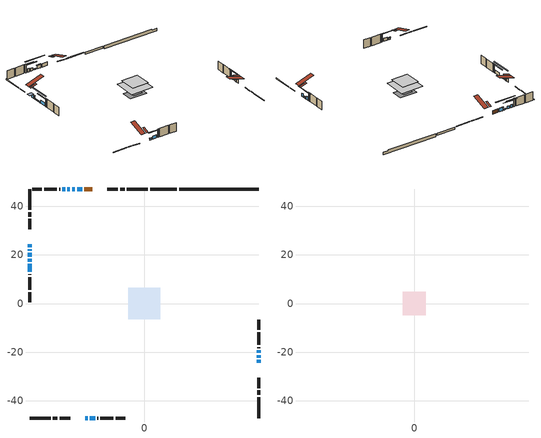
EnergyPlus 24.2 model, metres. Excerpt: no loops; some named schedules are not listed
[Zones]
conditioned space
 floor adiabatic (Floor2 construction): -2.73,-2.73 -2.73,2.73 2.73,2.73 2.73,-2.73 z0.58
 floor adiabatic (AdiabaticFloorConstruction): -6.53,-6.53 -6.53,6.53 6.53,6.53 6.53,-6.53 z3.02
 floor foundation (Slab1 construction): -5.05,-3.13 -5.05,3.13 5.05,3.13 5.05,-3.13 z-1.28
 floor foundation (Slab2 construction): -2.73,-2.73 -2.73,2.73 2.73,2.73 2.73,-2.73 z-0.61
 floor foundation (Slab3 construction): -1.29,-1.29 -1.29,1.29 1.29,1.29 1.29,-1.29 z0
 wall outside (RimJoist1 construction): 1.49,47.04 -7.12,47.04 / -47.04,-47.04 -38.42,-47.04 / -47.04,47.04 -47.04,38.42 / 47.04,-47.04 47.04,-38.42 z0.58:0.88
 wall outside (RimJoist2 construction): -8.05,47.04 -9.89,47.04 / -37.49,-47.04 -35.65,-47.04 / -47.04,37.49 -47.04,35.65 / 47.04,-37.49 47.04,-35.65 z0.58:0.88
 wall outside (RimJoist3 construction): -10.82,47.04 -15.12,47.04 / -34.73,-47.04 -30.43,-47.04 / -47.04,34.73 -47.04,30.43 / 47.04,-34.73 47.04,-30.43 z0.58:0.88
 wall outside (AdiabaticWallConstruction 1): -21.28,47.04 -24.57,47.04 z0.58:2.61
 wall outside (AdiabaticWallConstruction): 47.04,-24.26 47.04,-23.17 / -47.04,24.26 -47.04,23.17 / -25.5,47.04 -27.59,47.04 / 47.04,-20.27 47.04,-19.23 / -32.53,47.04 -33.62,47.04 / -47.04,16.31 -47.04,13.03 z0.58:2.43; 47.04,-22.24 47.04,-21.2 / -24.26,-47.04 -23.22,-47.04 z0.58:1.5; -47.04,22.24 -47.04,21.73 z0.58:2.36; -47.04,20.81 -47.04,19.23 z0.58:1.09; -28.51,47.04 -29.58,47.04 z0.58:1.22; -47.04,18.3 -47.04,17.23 z0.58:1.14; -30.51,47.04 -31.6,47.04 z0.58:2.05; -22.29,-47.04 -20.21,-47.04 z0.58:2.33
 wall outside (Wall1 construction): -34.55,47.04 -34.92,47.04 / -19.28,-47.04 -18.91,-47.04 / -47.04,12.1 -47.04,11.74 / 47.04,-18.3 47.04,-17.94 z0.58:5.46
 wall outside (Wall2 construction): -35.85,47.04 -41.11,47.04 / -17.98,-47.04 -12.72,-47.04 / -47.04,10.81 -47.04,5.55 / 47.04,-17.01 47.04,-11.74 z0.58:5.46
 wall outside (Wall3 construction): -42.04,47.04 -46.11,47.04 / -11.79,-47.04 -7.72,-47.04 / -47.04,4.62 -47.04,0.55 / 47.04,-10.82 47.04,-6.74 z0.58:5.46
 wall foundation (FoundationWall1 construction): 14.32,47.04,-1.28 14.32,47.04,0.58 43.76,47.04,0.58 43.76,47.04,0.19 47.04,47.04,0.19 47.04,47.04,-1.28
 wall foundation (FoundationWall2 construction): 13.39,47.04 2.42,47.04 z-0.61:0.46
 window (WindowConstruction): 47.04,-24.26 47.04,-23.17 z0.58:2.43
 window (WindowConstruction 6): -47.04,24.26 -47.04,23.17 z0.58:2.43
 window (WindowConstruction 7): 47.04,-22.24 47.04,-21.2 z0.58:1.49
 window (WindowConstruction 8): -25.5,47.04 -27.59,47.04 z0.58:2.43
 window (WindowConstruction 9): -24.26,-47.04 -23.22,-47.04 z0.58:1.49
 window (WindowConstruction 10): -47.04,22.24 -47.04,21.74 z0.58:2.36
 window (WindowConstruction 11): -47.04,20.81 -47.04,19.23 z0.58:1.09
 window (WindowConstruction 12): -28.52,47.04 -29.58,47.04 z0.58:1.21
 window (WindowConstruction 13): -47.04,18.3 -47.04,17.24 z0.58:1.14
 window (WindowConstruction 1): 47.04,-20.27 47.04,-19.23 z0.58:2.43
 window (WindowConstruction 2): -30.51,47.04 -31.6,47.04 z0.58:2.05
 window (WindowConstruction 3): -32.53,47.04 -33.62,47.04 z0.58:2.43
 window (WindowConstruction 4): -22.29,-47.04 -20.21,-47.04 z0.58:2.33
 window (WindowConstruction 5): -47.04,16.31 -47.04,13.03 z0.58:2.43
 door (Door): -21.28,47.04 -24.57,47.04 z0.58:2.61
 ceiling adiabatic (AdiabaticFloorConstruction): 6.53,-6.53 6.53,6.53 -6.53,6.53 -6.53,-6.53 z3.02
 roof outside (Roof2 construction): -20.36,47.04,5.46 -20.36,43.46,6.65 -19.41,43.46,6.65 -19.41,47.04,5.46; -25.19,-47.04,5.46 -25.19,-43.46,6.65 -26.13,-43.46,6.65 -26.13,-47.04,5.46; -47.04,25.19,5.46 -43.46,25.19,6.65 -43.46,26.13,6.65 -47.04,26.13,5.46; 47.04,-25.19,5.46 43.46,-25.19,6.65 43.46,-26.13,6.65 47.04,-26.13,5.46
attic - vented
 floor to conditioned space (Floor1 construction Reversed): -4.75,-4.75 -4.75,4.75 4.75,4.75 4.75,-4.75 z5.46
 roof outside (Roof1 construction): -18.48,47.04,5.46 -18.48,37.78,8.54 -16.04,37.78,8.54 -16.04,47.04,5.46; -27.06,-47.04,5.46 -27.06,-37.78,8.54 -29.5,-37.78,8.54 -29.5,-47.04,5.46; -47.04,27.06,5.46 -37.78,27.06,8.54 -37.78,29.5,8.54 -47.04,29.5,5.46; 47.04,-27.06,5.46 37.78,-27.06,8.54 37.78,-29.5,8.54 47.04,-29.5,5.46
shading: 47.04,-20.38 47.04,-27.05 47.45,-27.05 47.45,-20.38 z5.22; -47.04,22.66 -47.04,24.77 -49.5,24.77 -49.5,22.66 z2.94; 47.04,-21 47.04,-22.44 47.45,-22.44 47.45,-21 z1.7; -27.79,47.04 -25.3,47.04 -25.3,47.45 -27.79,47.45 z2.63; -23.02,-47.04 -24.46,-47.04 -24.46,-47.45 -23.02,-47.45 z1.7; -47.04,21.53 -47.04,22.44 -47.45,22.44 -47.45,21.53 z2.56; -47.04,19.03 -47.04,21.01 -47.45,21.01 -47.45,19.03 z1.29; -35.18,47.04 -22.92,47.04 -22.92,47.45 -35.18,47.45 z6.81; -47.04,11.64 -47.04,23.9 -47.45,23.9 -47.45,11.64 z6.74; 47.04,-16.44 47.04,-23.06 47.45,-23.06 47.45,-16.44 z5.22; -34.39,47.04 -27.72,47.04 -27.72,47.45 -34.39,47.45 z4.84; -36.41,47.04 -29.74,47.04 -29.74,47.45 -36.41,47.45 z5.22; -17.42,-47.04 -25.08,-47.04 -25.08,-47.45 -17.42,-47.45 z5.12; -47.04,10.24 -47.04,19.1 -47.45,19.1 -47.45,10.24 z5.22
[Building]
Building 1: Terrain=Suburbs
[Site:Location]
London AP_ON: Latitude {deg}=43.03; Longitude {deg}=-81.15; Time Zone {hr}=-5; Elevation {m}=278; Keep Site Location Information=Yes
[Site:GroundTemperature:Shallow]
3.98693, 1.93205, 1.76749, 2.74264, 6.6573, 10.5537, 13.9317, 16.0716, 16.2534, 14.513, 11.2211, 7.44421
[Site:WaterMainsTemperature]
Calculation Method=Schedule; Temperature Schedule=mains temperature schedule
[Material] Roughness=Rough; Thermal Absorptance=0.9
Name | Thickness {m} | Conductivity {W/m-K} | Density {kg/m3} | Specific Heat {J/kg-K} | Solar Absorptance | Visible Absorptance
asphalt or fiberglass shingles | 0.00635 | 0.162714 | 1121.4 | 1465.45 | 0.84 | 0.84
ceiling stud and cavity | 0.1397 | 0.079977 | 65.682 | 1177.47 | 0.7 | 0.7
concrete 4.0 in. | 0.1016 | 1.803125 | 2242.8 | 837.4 | 0.7 | 0.7
concrete 8.0 in. | 0.2032 | 1.803125 | 2242.8 | 837.4 | 0.7 | 0.7
door material | 0.04445 | 0.0451087 | 512.64 | 1214.23 | 0.7 | 0.7
exterior vertical ins | 0.0505726 | 0.029427 | 32.04 | 1214.23 | 0.7 | 0.7
floor covering | 0.0127 | 9.015625 | 54.468 | 1339.84 | 0.6 | 0.6
floor covering 1 | 0.0127 | 0.0433444 | 54.468 | 1339.84 | 0.6 | 0.6
floor rigid ins; wall rigid ins | 0.512978 | 0.029427 | 32.04 | 1214.23 | 0.7 | 0.7
floor stud and cavity | 0.0889 | 0.416564 | 50.32683 | 1063.81 | 0.7 | 0.7
floor stud and cavity 1 | 0.1397 | 1.75129 | 37.0049 | 1207.88 | 0.7 | 0.7
furniture material conditioned space 1 | 0.1524 | 0.115458 | 640.8 | 1214.23 | 0.6 | 0.6
gypsum board | 0.0127 | 0.160291 | 801 | 837.4 | 0.6 | 0.6
gypsum board 1 | 0.0127 | 0.160291 | 801 | 837.4 | 0.7 | 0.7
osb sheathing 0.5 in. | 0.0127 | 0.115458 | 512.64 | 1214.23 | 0.7 | 0.7
osb sheathing 0.75 in. | 0.01905 | 0.115458 | 512.64 | 1214.23 | 0.7 | 0.7
osb sheathing 2.0 in. | 0.0508 | 0.115458 | 512.64 | 1214.23 | 0.7 | 0.7
rim joist stud and cavity | 0.0508 | 0.177588 | 50.32683 | 1063.81 | 0.6 | 0.6
rim joist stud and cavity 1 | 0.0508 | 0.0420199 | 125.044 | 1163.47 | 0.6 | 0.6
rim joist stud and cavity 2 | 0.0508 | 0.648972 | 50.32683 | 1063.81 | 0.6 | 0.6
roof stud and cavity | 0.2032 | 0.117661 | 78.34581 | 1123.46 | 0.7 | 0.7
wall stud and cavity | 0.1397 | 0.0798976 | 139.0536 | 1170.24 | 0.7 | 0.7
wall stud and cavity 1 | 0.1397 | 0.0733934 | 139.0536 | 1170.24 | 0.7 | 0.7
wall stud and cavity 2 | 0.1397 | 0.200352 | 139.0536 | 1170.24 | 0.7 | 0.7
wall stud and cavity 3 | 0.0889 | 0.380278 | 52.3479 | 1209.89 | 0.7 | 0.7
wall stud and cavity 4 | 0.0889 | 0.391764 | 83.0341 | 1211.67 | 0.7 | 0.7
wood siding | 0.0254 | 0.102417 | 544.68 | 1172.36 | 0.57 | 0.57
wood siding 1; wood siding 2; wood siding 3 | 0.0254 | 0.102417 | 544.68 | 1172.36 | 0.7 | 0.7
[WindowMaterial:SimpleGlazingSystem]
Name | U-Factor {W/m2-K} | Solar Heat Gain Coefficient
WindowMaterial | 2.123572 | 0.63
WindowMaterial 1 | 2.13095 | 0.63
WindowMaterial 10 | 5.4435 | 0.7
WindowMaterial 11 | 2.98038 | 0.61
WindowMaterial 2 | 2.14515 | 0.62
WindowMaterial 3 | 2.427345 | 0.63
WindowMaterial 4 | 2.41769 | 0.63
WindowMaterial 5 | 2.909975 | 0.68
WindowMaterial 6 | 5.60191 | 0.73
WindowMaterial 7 | 2.4228 | 0.63
WindowMaterial 8 | 5.14654 | 0.59
WindowMaterial 9 | 2.56135 | 0.57
[Construction]
AdiabaticFloorConstruction: floor stud and cavity 1, floor rigid ins, osb sheathing 0.75 in., floor covering 1
AdiabaticWallConstruction: wood siding 2, wall rigid ins, wall stud and cavity 3, gypsum board
AdiabaticWallConstruction 1: wood siding 3, wall rigid ins, wall stud and cavity 3, gypsum board
Door: door material
Floor1 construction Reversed: gypsum board, ceiling stud and cavity
Floor2 construction: floor stud and cavity, floor covering
FoundationWall1 construction: concrete 8.0 in.
FoundationWall2 construction: concrete 8.0 in., gypsum board 1
furniture construction conditioned space 1: furniture material conditioned space 1
PartitionWallConstruction: gypsum board, wall stud and cavity 4, gypsum board
RimJoist1 construction: wood siding 1, rim joist stud and cavity
RimJoist2 construction: wood siding 1, osb sheathing 2.0 in., rim joist stud and cavity 1
RimJoist3 construction: wood siding 1, rim joist stud and cavity 2
Roof1 construction: asphalt or fiberglass shingles
Roof2 construction: asphalt or fiberglass shingles, osb sheathing 0.75 in., roof stud and cavity, gypsum board
Slab1 construction; Slab2 construction; Slab3 construction: concrete 4.0 in.
Wall1 construction: wood siding, osb sheathing 0.5 in., wall stud and cavity, gypsum board
Wall2 construction: wood siding, osb sheathing 0.5 in., wall stud and cavity 1, gypsum board
Wall3 construction: wood siding, osb sheathing 0.5 in., wall stud and cavity 2, gypsum board
WindowConstruction; WindowConstruction 3: WindowMaterial
WindowConstruction 1: WindowMaterial 1
WindowConstruction 10: WindowMaterial 8
WindowConstruction 11: WindowMaterial 9
WindowConstruction 12: WindowMaterial 10
WindowConstruction 13: WindowMaterial 11
WindowConstruction 2: WindowMaterial 2
WindowConstruction 4: WindowMaterial 3
WindowConstruction 5: WindowMaterial 4
WindowConstruction 6: WindowMaterial 5
WindowConstruction 7; WindowConstruction 9: WindowMaterial 6
WindowConstruction 8: WindowMaterial 7
[Zone] Multiplier=1; Part of Total Floor Area=Yes
Name | Volume {m3}
attic - vented | 45.2703
conditioned space | 654.5
[Space]
Name | Zone | Volume {m3}
attic - vented 1 | attic - vented | 45.2703
conditioned space 1 | conditioned space | 654.5
[ZoneInfiltration:EffectiveLeakageArea]
infil attic - vented 1: Zone or Space=attic - vented 1; Schedule=Always On Discrete; Effective Air Leakage Area {cm2}=3942.98; Stack Coefficient=0.000214611; Wind Coefficient=9.89796e-06
[ZoneMixing]
whole house fan mix: Zone or Space=attic - vented; Schedule=Always On Continuous; Design Flow Rate Calculation Method=Flow/Zone; Design Flow Rate {m3/s}=0; Source Zone or Space=conditioned space
[SurfaceProperty:ExposedFoundationPerimeter] Exposed Perimeter Calculation Method=TotalExposedPerimeter
Name | Total Exposed Perimeter {m}
Slab1 | 32.716
Slab2 | 10.973
Slab3 | 5.182
[InternalMass] Zone or ZoneList=conditioned space; Space or SpaceList=conditioned space 1
Name | Construction | Surface Area {m2}
furniture mass conditioned space 1 | furniture construction conditioned space 1 | 119.921
partition wall mass | PartitionWallConstruction | 270.053
[Lights]
interior lighting: Zone or ZoneList or Space or SpaceList=conditioned space 1; Schedule=interior lighting schedule; Design Level Calculation Method=LightingLevel; Lighting Level {W}=343.2; Return Air Fraction=0; Fraction Radiant=0.6; Fraction Visible=0.2; Fraction Replaceable=1
[People]
occupants: Zone or ZoneList or Space or SpaceList=conditioned space 1; Number of People Schedule=occupants schedule; Number of People Calculation Method=People; Number of People=3; Fraction Radiant=0.314171; Sensible Heat Fraction=0.56303; Activity Level Schedule=occupants activity schedule; Carbon Dioxide Generation Rate {m3/s-W}=0; Enable ASHRAE 55 Comfort Warnings=No; Mean Radiant Temperature Calculation Type=EnclosureAveraged
[ElectricEquipment] Zone or ZoneList or Space or SpaceList=conditioned space 1; Design Level Calculation Method=EquipmentLevel
Name | Schedule | Design Level {W} | Fraction Latent | Fraction Radiant | Fraction Lost
clothes dryer | clothes dryer schedule | 140.772 | 0.015 | 0.081 | 0.85
clothes washer | clothes washer schedule | 32.1985 | 0.03 | 0.162 | 0.7
cooking range | cooking range schedule | 215.147 | 0.08 | 0.432 | 0.2
dishwasher | dishwasher schedule | 66.8632 | 0.3 | 0.18 | 0.4
fridge | fridge schedule | 72.9452 | 0 | 0.6 | 0
mech vent bath fan 0 | mech vent bath fan 0 schedule | 4.4 | 0 | 0 | 1
mech vent house fan | mech vent house fan schedule | 0 | 0 | 0 | 1
mech vent house fan cfis | mech vent house fan cfis schedule | 0 | 0 | 0 | 0
mech vent range fan 0 | mech vent range fan 0 schedule | 2.2 | 0 | 0 | 1
misc plug loads | misc plug loads schedule | 494.7 | 0.045 | 0.513 | 0.1
whole house fan | Always On Discrete | 0 | 0 | 0 | 1
[OtherEquipment] Zone or ZoneList or Space or SpaceList=conditioned space 1; Design Level Calculation Method=EquipmentLevel
Name | Fuel Type | Schedule | Design Level {W} | Fraction Latent | Fraction Radiant | Fraction Lost
clothes dryer 1 | Electricity | clothes dryer schedule | 0 | 0.015 | 0.081 | 0.85
cooking range 1 | Electricity | cooking range schedule | 0 | 0.08 | 0.432 | 0.2
general water use latent | None | general water use schedule | 62.594 | 1 | 0 | 0
general water use sensible | None | general water use schedule | -61.6891 | 0 | 0.6 | 0
mech vent house fan latent load | None | Always On Discrete | 0 | 1 | 0 | 0
mech vent house fan sensible load | None | Always On Discrete | 0 | 0 | 0 | 0
water heater energy adjustment1 | NaturalGas | Always On Discrete | 0.01 | 0 | 0 | 1
[ZoneInfiltration:DesignFlowRate] Zone or ZoneList or Space or SpaceList=conditioned space 1; Schedule=Always On Discrete; Design Flow Rate Calculation Method=Flow/Zone; Design Flow Rate {m3/s}=0
infil flow; natural vent flow; whole house fan flow
[Foundation:Kiva] Initial Indoor Air Temperature {C}=18; Wall Depth Below Slab {m}=0.2032
Name | Wall Height Above Grade {m} | Custom Block Material Name 1 | Custom Block Depth 1 {m} | Custom Block X Position 1 {m} | Custom Block Z Position 1 {m}
Foundation Kiva 1 | 0.580004
Foundation Kiva 2 | 0.460004 | exterior vertical ins | 1.07 | 0.2159 | 0
Foundation Kiva 3 | 0.1016
[Foundation:Kiva:Settings]
Soil Conductivity {W/m-K}=0.849921; Soil Density {kg/m3}=1842.3; Soil Specific Heat {J/kg-K}=418.7; Ground Solar Absorptivity=0.9; Ground Thermal Absorptivity=0.9; Ground Surface Roughness {m}=0.03; Far-Field Width {m}=40; Deep-Ground Boundary Condition=ZeroFlux; Deep-Ground Depth {m}=40; Minimum Cell Dimension {m}=0.2; Maximum Cell Growth Coefficient=3; Simulation Timestep=Timestep
[Exterior:Lights]
exterior lighting: Schedule=exterior lighting schedule; Design Level {W}=75.6
[Schedule:Constant]
Name | Hourly Value
Always On Continuous; mech vent house fan schedule; mech vent house fan cfis schedule; Always On Discrete | 1
occupants activity schedule | 117.228
fridge schedule | 0
[Schedule:Week:Daily]
interior lighting schedule Week Rule - Jan1-Jan27: interior lighting schedule day, interior lighting schedule day, interior lighting schedule day, interior lighting schedule day, interior lighting schedule day, interior lighting schedule day, interior lighting schedule day, interior lighting schedule default day, interior lighting schedule default day, interior lighting schedule default day, interior lighting schedule default day, interior lighting schedule default day
interior lighting schedule Week Rule - Jan28-Feb3: interior lighting schedule day, interior lighting schedule day, interior lighting schedule day, interior lighting schedule day, interior lighting schedule day 1, interior lighting schedule day 1, interior lighting schedule day 1, interior lighting schedule default day, interior lighting schedule default day, interior lighting schedule default day, interior lighting schedule default day, interior lighting schedule default day
interior lighting schedule Week Rule - Feb4-Feb24: interior lighting schedule day 1, interior lighting schedule day 1, interior lighting schedule day 1, interior lighting schedule day 1, interior lighting schedule day 1, interior lighting schedule day 1, interior lighting schedule day 1, interior lighting schedule default day, interior lighting schedule default day, interior lighting schedule default day, interior lighting schedule default day, interior lighting schedule default day
interior lighting schedule Week Rule - Feb25-Mar3: interior lighting schedule day 1, interior lighting schedule day 1, interior lighting schedule day 1, interior lighting schedule day 1, interior lighting schedule day 2, interior lighting schedule day 2, interior lighting schedule day 2, interior lighting schedule default day, interior lighting schedule default day, interior lighting schedule default day, interior lighting schedule default day, interior lighting schedule default day
interior lighting schedule Week Rule - Mar4-Mar31: interior lighting schedule day 2, interior lighting schedule day 2, interior lighting schedule day 2, interior lighting schedule day 2, interior lighting schedule day 2, interior lighting schedule day 2, interior lighting schedule day 2, interior lighting schedule default day, interior lighting schedule default day, interior lighting schedule default day, interior lighting schedule default day, interior lighting schedule default day
interior lighting schedule Week Rule - Apr1-Apr28: interior lighting schedule day 3, interior lighting schedule day 3, interior lighting schedule day 3, interior lighting schedule day 3, interior lighting schedule day 3, interior lighting schedule day 3, interior lighting schedule day 3, interior lighting schedule default day, interior lighting schedule default day, interior lighting schedule default day, interior lighting schedule default day, interior lighting schedule default day
interior lighting schedule Week Rule - Apr29-May5: interior lighting schedule day 3, interior lighting schedule day 3, interior lighting schedule day 4, interior lighting schedule day 4, interior lighting schedule day 4, interior lighting schedule day 4, interior lighting schedule day 4, interior lighting schedule default day, interior lighting schedule default day, interior lighting schedule default day, interior lighting schedule default day, interior lighting schedule default day
interior lighting schedule Week Rule - May6-May26: interior lighting schedule day 4, interior lighting schedule day 4, interior lighting schedule day 4, interior lighting schedule day 4, interior lighting schedule day 4, interior lighting schedule day 4, interior lighting schedule day 4, interior lighting schedule default day, interior lighting schedule default day, interior lighting schedule default day, interior lighting schedule default day, interior lighting schedule default day
interior lighting schedule Week Rule - May27-Jun2: interior lighting schedule day 4, interior lighting schedule day 4, interior lighting schedule day 4, interior lighting schedule day 4, interior lighting schedule day 4, interior lighting schedule day 5, interior lighting schedule day 5, interior lighting schedule default day, interior lighting schedule default day, interior lighting schedule default day, interior lighting schedule default day, interior lighting schedule default day
interior lighting schedule Week Rule - Jun3-Jun30: interior lighting schedule day 5, interior lighting schedule day 5, interior lighting schedule day 5, interior lighting schedule day 5, interior lighting schedule day 5, interior lighting schedule day 5, interior lighting schedule day 5, interior lighting schedule default day, interior lighting schedule default day, interior lighting schedule default day, interior lighting schedule default day, interior lighting schedule default day
interior lighting schedule Week Rule - Jul1-Jul28: interior lighting schedule day 6, interior lighting schedule day 6, interior lighting schedule day 6, interior lighting schedule day 6, interior lighting schedule day 6, interior lighting schedule day 6, interior lighting schedule day 6, interior lighting schedule default day, interior lighting schedule default day, interior lighting schedule default day, interior lighting schedule default day, interior lighting schedule default day
interior lighting schedule Week Rule - Jul29-Aug4: interior lighting schedule day 6, interior lighting schedule day 6, interior lighting schedule day 6, interior lighting schedule day 7, interior lighting schedule day 7, interior lighting schedule day 7, interior lighting schedule day 7, interior lighting schedule default day, interior lighting schedule default day, interior lighting schedule default day, interior lighting schedule default day, interior lighting schedule default day
interior lighting schedule Week Rule - Aug5-Aug25: interior lighting schedule day 7, interior lighting schedule day 7, interior lighting schedule day 7, interior lighting schedule day 7, interior lighting schedule day 7, interior lighting schedule day 7, interior lighting schedule day 7, interior lighting schedule default day, interior lighting schedule default day, interior lighting schedule default day, interior lighting schedule default day, interior lighting schedule default day
interior lighting schedule Week Rule - Aug26-Sep1: interior lighting schedule day 7, interior lighting schedule day 7, interior lighting schedule day 7, interior lighting schedule day 7, interior lighting schedule day 7, interior lighting schedule day 7, interior lighting schedule day 8, interior lighting schedule default day, interior lighting schedule default day, interior lighting schedule default day, interior lighting schedule default day, interior lighting schedule default day
interior lighting schedule Week Rule - Sep2-Sep29: interior lighting schedule day 8, interior lighting schedule day 8, interior lighting schedule day 8, interior lighting schedule day 8, interior lighting schedule day 8, interior lighting schedule day 8, interior lighting schedule day 8, interior lighting schedule default day, interior lighting schedule default day, interior lighting schedule default day, interior lighting schedule default day, interior lighting schedule default day
interior lighting schedule Week Rule - Sep30-Oct6: interior lighting schedule day 8, interior lighting schedule day 9, interior lighting schedule day 9, interior lighting schedule day 9, interior lighting schedule day 9, interior lighting schedule day 9, interior lighting schedule day 9, interior lighting schedule default day, interior lighting schedule default day, interior lighting schedule default day, interior lighting schedule default day, interior lighting schedule default day
interior lighting schedule Week Rule - Oct7-Oct27: interior lighting schedule day 9, interior lighting schedule day 9, interior lighting schedule day 9, interior lighting schedule day 9, interior lighting schedule day 9, interior lighting schedule day 9, interior lighting schedule day 9, interior lighting schedule default day, interior lighting schedule default day, interior lighting schedule default day, interior lighting schedule default day, interior lighting schedule default day
interior lighting schedule Week Rule - Oct28-Nov3: interior lighting schedule day 9, interior lighting schedule day 9, interior lighting schedule day 9, interior lighting schedule day 9, interior lighting schedule day 10, interior lighting schedule day 10, interior lighting schedule day 10, interior lighting schedule default day, interior lighting schedule default day, interior lighting schedule default day, interior lighting schedule default day, interior lighting schedule default day
interior lighting schedule Week Rule - Nov4-Nov24: interior lighting schedule day 10, interior lighting schedule day 10, interior lighting schedule day 10, interior lighting schedule day 10, interior lighting schedule day 10, interior lighting schedule day 10, interior lighting schedule day 10, interior lighting schedule default day, interior lighting schedule default day, interior lighting schedule default day, interior lighting schedule default day, interior lighting schedule default day
interior lighting schedule Week Rule - Nov25-Dec1: interior lighting schedule day 10, interior lighting schedule day 10, interior lighting schedule day 10, interior lighting schedule day 10, interior lighting schedule day 10, interior lighting schedule day 10, interior lighting schedule day 11, interior lighting schedule default day, interior lighting schedule default day, interior lighting schedule default day, interior lighting schedule default day, interior lighting schedule default day
interior lighting schedule Week Rule - Dec2-Dec31: interior lighting schedule day 11, interior lighting schedule day 11, interior lighting schedule day 11, interior lighting schedule day 11, interior lighting schedule day 11, interior lighting schedule day 11, interior lighting schedule day 11, interior lighting schedule default day, interior lighting schedule default day, interior lighting schedule default day, interior lighting schedule default day, interior lighting schedule default day
occupants schedule Week Rule - Jan1-Dec31: occupants schedule day, occupants schedule day, occupants schedule day, occupants schedule day, occupants schedule day, occupants schedule day, occupants schedule day, occupants schedule default day, occupants schedule default day, occupants schedule default day, occupants schedule default day, occupants schedule default day
clothes dryer schedule Week Rule - Jan1-Dec31: clothes dryer schedule day, clothes dryer schedule day, clothes dryer schedule day, clothes dryer schedule day, clothes dryer schedule day, clothes dryer schedule day, clothes dryer schedule day, clothes dryer schedule default day, clothes dryer schedule default day, clothes dryer schedule default day, clothes dryer schedule default day, clothes dryer schedule default day
clothes washer schedule Week Rule - Jan1-Dec31: clothes washer schedule day, clothes washer schedule day, clothes washer schedule day, clothes washer schedule day, clothes washer schedule day, clothes washer schedule day, clothes washer schedule day, clothes washer schedule default day, clothes washer schedule default day, clothes washer schedule default day, clothes washer schedule default day, clothes washer schedule default day
cooking range schedule Week Rule - Jan1-Dec31: cooking range schedule day, cooking range schedule day, cooking range schedule day, cooking range schedule day, cooking range schedule day, cooking range schedule day, cooking range schedule day, cooking range schedule default day, cooking range schedule default day, cooking range schedule default day, cooking range schedule default day, cooking range schedule default day
dishwasher schedule Week Rule - Jan1-Dec31: dishwasher schedule day, dishwasher schedule day, dishwasher schedule day, dishwasher schedule day, dishwasher schedule day, dishwasher schedule day, dishwasher schedule day, dishwasher schedule default day, dishwasher schedule default day, dishwasher schedule default day, dishwasher schedule default day, dishwasher schedule default day
mech vent bath fan 0 schedule Week Rule - Jan1-Dec31: mech vent bath fan 0 schedule day, mech vent bath fan 0 schedule day, mech vent bath fan 0 schedule day, mech vent bath fan 0 schedule day, mech vent bath fan 0 schedule day, mech vent bath fan 0 schedule day, mech vent bath fan 0 schedule day, mech vent bath fan 0 schedule default day, mech vent bath fan 0 schedule default day, mech vent bath fan 0 schedule default day, mech vent bath fan 0 schedule default day, mech vent bath fan 0 schedule default day
mech vent range fan 0 schedule Week Rule - Jan1-Dec31: mech vent range fan 0 schedule day, mech vent range fan 0 schedule day, mech vent range fan 0 schedule day, mech vent range fan 0 schedule day, mech vent range fan 0 schedule day, mech vent range fan 0 schedule day, mech vent range fan 0 schedule day, mech vent range fan 0 schedule default day, mech vent range fan 0 schedule default day, mech vent range fan 0 schedule default day, mech vent range fan 0 schedule default day, mech vent range fan 0 schedule default day
misc plug loads schedule Week Rule - Jan1-Dec31: misc plug loads schedule day, misc plug loads schedule day, misc plug loads schedule day, misc plug loads schedule day, misc plug loads schedule day, misc plug loads schedule day, misc plug loads schedule day, misc plug loads schedule default day, misc plug loads schedule default day, misc plug loads schedule default day, misc plug loads schedule default day, misc plug loads schedule default day
general water use schedule Week Rule - Jan1-Dec31: general water use schedule day, general water use schedule day, general water use schedule day, general water use schedule day, general water use schedule day, general water use schedule day, general water use schedule day, general water use schedule default day, general water use schedule default day, general water use schedule default day, general water use schedule default day, general water use schedule default day
exterior lighting schedule Week Rule - Jan1-Jan27: exterior lighting schedule day, exterior lighting schedule day, exterior lighting schedule day, exterior lighting schedule day, exterior lighting schedule day, exterior lighting schedule day, exterior lighting schedule day, exterior lighting schedule default day, exterior lighting schedule default day, exterior lighting schedule default day, exterior lighting schedule default day, exterior lighting schedule default day
exterior lighting schedule Week Rule - Jan28-Feb3: exterior lighting schedule day, exterior lighting schedule day, exterior lighting schedule day, exterior lighting schedule day, exterior lighting schedule day 1, exterior lighting schedule day 1, exterior lighting schedule day 1, exterior lighting schedule default day, exterior lighting schedule default day, exterior lighting schedule default day, exterior lighting schedule default day, exterior lighting schedule default day
exterior lighting schedule Week Rule - Feb4-Feb24: exterior lighting schedule day 1, exterior lighting schedule day 1, exterior lighting schedule day 1, exterior lighting schedule day 1, exterior lighting schedule day 1, exterior lighting schedule day 1, exterior lighting schedule day 1, exterior lighting schedule default day, exterior lighting schedule default day, exterior lighting schedule default day, exterior lighting schedule default day, exterior lighting schedule default day
exterior lighting schedule Week Rule - Feb25-Mar3: exterior lighting schedule day 1, exterior lighting schedule day 1, exterior lighting schedule day 1, exterior lighting schedule day 1, exterior lighting schedule day 2, exterior lighting schedule day 2, exterior lighting schedule day 2, exterior lighting schedule default day, exterior lighting schedule default day, exterior lighting schedule default day, exterior lighting schedule default day, exterior lighting schedule default day
exterior lighting schedule Week Rule - Mar4-Mar31: exterior lighting schedule day 2, exterior lighting schedule day 2, exterior lighting schedule day 2, exterior lighting schedule day 2, exterior lighting schedule day 2, exterior lighting schedule day 2, exterior lighting schedule day 2, exterior lighting schedule default day, exterior lighting schedule default day, exterior lighting schedule default day, exterior lighting schedule default day, exterior lighting schedule default day
exterior lighting schedule Week Rule - Apr1-Apr28: exterior lighting schedule day 3, exterior lighting schedule day 3, exterior lighting schedule day 3, exterior lighting schedule day 3, exterior lighting schedule day 3, exterior lighting schedule day 3, exterior lighting schedule day 3, exterior lighting schedule default day, exterior lighting schedule default day, exterior lighting schedule default day, exterior lighting schedule default day, exterior lighting schedule default day
exterior lighting schedule Week Rule - Apr29-May5: exterior lighting schedule day 3, exterior lighting schedule day 3, exterior lighting schedule day 4, exterior lighting schedule day 4, exterior lighting schedule day 4, exterior lighting schedule day 4, exterior lighting schedule day 4, exterior lighting schedule default day, exterior lighting schedule default day, exterior lighting schedule default day, exterior lighting schedule default day, exterior lighting schedule default day
exterior lighting schedule Week Rule - May6-May26: exterior lighting schedule day 4, exterior lighting schedule day 4, exterior lighting schedule day 4, exterior lighting schedule day 4, exterior lighting schedule day 4, exterior lighting schedule day 4, exterior lighting schedule day 4, exterior lighting schedule default day, exterior lighting schedule default day, exterior lighting schedule default day, exterior lighting schedule default day, exterior lighting schedule default day
exterior lighting schedule Week Rule - May27-Jun2: exterior lighting schedule day 4, exterior lighting schedule day 4, exterior lighting schedule day 4, exterior lighting schedule day 4, exterior lighting schedule day 4, exterior lighting schedule day 5, exterior lighting schedule day 5, exterior lighting schedule default day, exterior lighting schedule default day, exterior lighting schedule default day, exterior lighting schedule default day, exterior lighting schedule default day
exterior lighting schedule Week Rule - Jun3-Jun30: exterior lighting schedule day 5, exterior lighting schedule day 5, exterior lighting schedule day 5, exterior lighting schedule day 5, exterior lighting schedule day 5, exterior lighting schedule day 5, exterior lighting schedule day 5, exterior lighting schedule default day, exterior lighting schedule default day, exterior lighting schedule default day, exterior lighting schedule default day, exterior lighting schedule default day
exterior lighting schedule Week Rule - Jul1-Jul28: exterior lighting schedule day 6, exterior lighting schedule day 6, exterior lighting schedule day 6, exterior lighting schedule day 6, exterior lighting schedule day 6, exterior lighting schedule day 6, exterior lighting schedule day 6, exterior lighting schedule default day, exterior lighting schedule default day, exterior lighting schedule default day, exterior lighting schedule default day, exterior lighting schedule default day
exterior lighting schedule Week Rule - Jul29-Aug4: exterior lighting schedule day 6, exterior lighting schedule day 6, exterior lighting schedule day 6, exterior lighting schedule day 7, exterior lighting schedule day 7, exterior lighting schedule day 7, exterior lighting schedule day 7, exterior lighting schedule default day, exterior lighting schedule default day, exterior lighting schedule default day, exterior lighting schedule default day, exterior lighting schedule default day
[Schedule:Year]
interior lighting schedule: interior lighting schedule Week Rule - Jan1-Jan27, 1, 1, 1, 27, interior lighting schedule Week Rule - Jan28-Feb3, 1, 28, 2, 3, interior lighting schedule Week Rule - Feb4-Feb24, 2, 4, 2, 24, interior lighting schedule Week Rule - Feb25-Mar3, 2, 25, 3, 3, interior lighting schedule Week Rule - Mar4-Mar31, 3, 4, 3, 31, interior lighting schedule Week Rule - Apr1-Apr28, 4, 1, 4, 28, interior lighting schedule Week Rule - Apr29-May5, 4, 29, 5, 5, interior lighting schedule Week Rule - May6-May26, 5, 6, 5, 26, interior lighting schedule Week Rule - May27-Jun2, 5, 27, 6, 2, interior lighting schedule Week Rule - Jun3-Jun30, 6, 3, 6, 30, interior lighting schedule Week Rule - Jul1-Jul28, 7, 1, 7, 28, interior lighting schedule Week Rule - Jul29-Aug4, 7, 29, 8, 4, interior lighting schedule Week Rule - Aug5-Aug25, 8, 5, 8, 25, interior lighting schedule Week Rule - Aug26-Sep1, 8, 26, 9, 1, interior lighting schedule Week Rule - Sep2-Sep29, 9, 2, 9, 29, interior lighting schedule Week Rule - Sep30-Oct6, 9, 30, 10, 6, interior lighting schedule Week Rule - Oct7-Oct27, 10, 7, 10, 27, interior lighting schedule Week Rule - Oct28-Nov3, 10, 28, 11, 3, interior lighting schedule Week Rule - Nov4-Nov24, 11, 4, 11, 24, interior lighting schedule Week Rule - Nov25-Dec1, 11, 25, 12, 1, interior lighting schedule Week Rule - Dec2-Dec31, 12, 2, 12, 31
occupants schedule: occupants schedule Week Rule - Jan1-Dec31, 1, 1, 12, 31
clothes dryer schedule: clothes dryer schedule Week Rule - Jan1-Dec31, 1, 1, 12, 31
clothes washer schedule: clothes washer schedule Week Rule - Jan1-Dec31, 1, 1, 12, 31
cooking range schedule: cooking range schedule Week Rule - Jan1-Dec31, 1, 1, 12, 31
dishwasher schedule: dishwasher schedule Week Rule - Jan1-Dec31, 1, 1, 12, 31
mech vent bath fan 0 schedule: mech vent bath fan 0 schedule Week Rule - Jan1-Dec31, 1, 1, 12, 31
mech vent range fan 0 schedule: mech vent range fan 0 schedule Week Rule - Jan1-Dec31, 1, 1, 12, 31
misc plug loads schedule: misc plug loads schedule Week Rule - Jan1-Dec31, 1, 1, 12, 31
general water use schedule: general water use schedule Week Rule - Jan1-Dec31, 1, 1, 12, 31
exterior lighting schedule: exterior lighting schedule Week Rule - Jan1-Jan27, 1, 1, 1, 27, exterior lighting schedule Week Rule - Jan28-Feb3, 1, 28, 2, 3, exterior lighting schedule Week Rule - Feb4-Feb24, 2, 4, 2, 24, exterior lighting schedule Week Rule - Feb25-Mar3, 2, 25, 3, 3, exterior lighting schedule Week Rule - Mar4-Mar31, 3, 4, 3, 31, exterior lighting schedule Week Rule - Apr1-Apr28, 4, 1, 4, 28, exterior lighting schedule Week Rule - Apr29-May5, 4, 29, 5, 5, exterior lighting schedule Week Rule - May6-May26, 5, 6, 5, 26, exterior lighting schedule Week Rule - May27-Jun2, 5, 27, 6, 2, exterior lighting schedule Week Rule - Jun3-Jun30, 6, 3, 6, 30, exterior lighting schedule Week Rule - Jul1-Jul28, 7, 1, 7, 28, exterior lighting schedule Week Rule - Jul29-Aug4, 7, 29, 8, 4, exterior lighting schedule Week Rule - Aug5-Aug25, 8, 5, 8, 25, exterior lighting schedule Week Rule - Aug26-Sep1, 8, 26, 9, 1, exterior lighting schedule Week Rule - Sep2-Sep29, 9, 2, 9, 29, exterior lighting schedule Week Rule - Sep30-Oct6, 9, 30, 10, 6, exterior lighting schedule Week Rule - Oct7-Oct27, 10, 7, 10, 27, exterior lighting schedule Week Rule - Oct28-Nov3, 10, 28, 11, 3, exterior lighting schedule Week Rule - Nov4-Nov24, 11, 4, 11, 24, exterior lighting schedule Week Rule - Nov25-Dec1, 11, 25, 12, 1, exterior lighting schedule Week Rule - Dec2-Dec31, 12, 2, 12, 31
[Schedule:Compact]
mains temperature schedule: Through: 01/01, For: AllDays, Until: 24:00, 7.96722, Through: 01/02, For: AllDays, Until: 24:00, 7.89722, Through: 01/03, For: AllDays, Until: 24:00, 7.82778, Through: 01/04, For: AllDays, Until: 24:00, 7.76, Through: 01/05, For: AllDays, Until: 24:00, 7.69333, Through: 01/06, For: AllDays, Until: 24:00, 7.62778, Through: 01/07, For: AllDays, Until: 24:00, 7.56389, Through: 01/08, For: AllDays, Until: 24:00, 7.50167, Through: 01/09, For: AllDays, Until: 24:00, 7.44056, Through: 01/10, For: AllDays, Until: 24:00, 7.38056, Through: 01/11, For: AllDays, Until: 24:00, 7.32222, Through: 01/12, For: AllDays, Until: 24:00, 7.26556, Through: 01/13, For: AllDays, Until: 24:00, 7.21, Through: 01/14, For: AllDays, Until: 24:00, 7.15556, Through: 01/15, For: AllDays, Until: 24:00, 7.10333, Through: 01/16, For: AllDays, Until: 24:00, 7.05222, Through: 01/17, For: AllDays, Until: 24:00, 7.00278, Through: 01/18, For: AllDays, Until: 24:00, 6.955, Through: 01/19, For: AllDays, Until: 24:00, 6.90833, Through: 01/20, For: AllDays, Until: 24:00, 6.86389, Through: 01/21, For: AllDays, Until: 24:00, 6.82056, Through: 01/22, For: AllDays, Until: 24:00, 6.77889, Through: 01/23, For: AllDays, Until: 24:00, 6.73889, Through: 01/24, For: AllDays, Until: 24:00, 6.7, Through: 01/25, For: AllDays, Until: 24:00, 6.66333, Through: 01/26, For: AllDays, Until: 24:00, 6.62833, Through: 01/27, For: AllDays, Until: 24:00, 6.59444, Through: 01/28, For: AllDays, Until: 24:00, 6.56278, Through: 01/29, For: AllDays, Until: 24:00, 6.53222, Through: 01/30, For: AllDays, Until: 24:00, 6.50389, Through: 01/31, For: AllDays, Until: 24:00, 6.47722, Through: 02/01, For: AllDays, Until: 24:00, 6.45167, Through: 02/02, For: AllDays, Until: 24:00, 6.42833, Through: 02/03, For: AllDays, Until: 24:00, 6.40667, Through: 02/04, For: AllDays, Until: 24:00, 6.38611, Through: 02/05, For: AllDays, Until: 24:00, 6.36778, Through: 02/06, For: AllDays, Until: 24:00, 6.35111, Through: 02/07, For: AllDays, Until: 24:00, 6.33611, Through: 02/08, For: AllDays, Until: 24:00, 6.32333, Through: 02/09, For: AllDays, Until: 24:00, 6.31167, Through: 02/10, For: AllDays, Until: 24:00, 6.30222, Through: 02/11, For: AllDays, Until: 24:00, 6.29389, Through: 02/12, For: AllDays, Until: 24:00, 6.28778, Through: 02/13, For: AllDays, Until: 24:00, 6.28333, Through: 02/14, For: AllDays, Until: 24:00, 6.28056, Through: 02/15, For: AllDays, Until: 24:00, 6.27944, Through: 02/16, For: AllDays, Until: 24:00, 6.28, Through: 02/17, For: AllDays, Until: 24:00, 6.28278, Through: 02/18, For: AllDays, Until: 24:00, 6.28722, Through: 02/19, For: AllDays, Until: 24:00, 6.29278, Through: 02/20, For: AllDays, Until: 24:00, 6.30056, Through: 02/21, For: AllDays, Until: 24:00, 6.31, Through: 02/22, For: AllDays, Until: 24:00, 6.32111, Through: 02/23, For: AllDays, Until: 24:00, 6.33444, Through: 02/24, For: AllDays, Until: 24:00, 6.34889, Through: 02/25, For: AllDays, Until: 24:00, 6.36556, Through: 02/26, For: AllDays, Until: 24:00, 6.38333, Through: 02/27, For: AllDays, Until: 24:00, 6.40333, Through: 02/28, For: AllDays, Until: 24:00, 6.425, Through: 03/01, For: AllDays, Until: 24:00, 6.44833, Through: 03/02, For: AllDays, Until: 24:00, 6.47278, Through: 03/03, For: AllDays, Until: 24:00, 6.49944, Through: 03/04, For: AllDays, Until: 24:00, 6.52778, Through: 03/05, For: AllDays, Until: 24:00, 6.55778, Through: 03/06, For: AllDays, Until: 24:00, 6.58944, Through: 03/07, For: AllDays, Until: 24:00, 6.62278, Through: 03/08, For: AllDays, Until: 24:00, 6.65778, Through: 03/09, For: AllDays, Until: 24:00, 6.69444, Through: 03/10, For: AllDays, Until: 24:00, 6.73278, Through: 03/11, For: AllDays, Until: 24:00, 6.77278, Through: 03/12, For: AllDays, Until: 24:00, 6.81389, Through: 03/13, For: AllDays, Until: 24:00, 6.85722, Through: 03/14, For: AllDays, Until: 24:00, 6.90167, Through: 03/15, For: AllDays, Until: 24:00, 6.94778, Through: 03/16, For: AllDays, Until: 24:00, 6.99556, Through: 03/17, For: AllDays, Until: 24:00, 7.045, Through: 03/18, For: AllDays, Until: 24:00, 7.09556, Through: 03/19, For: AllDays, Until: 24:00, 7.14778, Through: 03/20, For: AllDays, Until: 24:00, 7.20167, Through: 03/21, For: AllDays, Until: 24:00, 7.25667, Through: 03/22, For: AllDays, Until: 24:00, 7.31333, Through: 03/23, For: AllDays, Until: 24:00, 7.37167, Through: 03/24, For: AllDays, Until: 24:00, 7.43111, Through: 03/25, For: AllDays, Until: 24:00, 7.49222, Through: 03/26, For: AllDays, Until: 24:00, 7.55444, Through: 03/27, For: AllDays, Until: 24:00, 7.61833, Through: 03/28, For: AllDays, Until: 24:00, 7.68333, Through: 03/29, For: AllDays, Until: 24:00, 7.74944, Through: 03/30, For: AllDays, Until: 24:00, 7.81722, Through: 03/31, For: AllDays, Until: 24:00, 7.88667, Through: 04/01, For: AllDays, Until: 24:00, 7.95667, Through: 04/02, For: AllDays, Until: 24:00, 8.02833, Through: 04/03, For: AllDays, Until: 24:00, 8.10111, Through: 04/04, For: AllDays, Until: 24:00, 8.175, Through: 04/05, For: AllDays, Until: 24:00, 8.25, Through: 04/06, For: AllDays, Until: 24:00, 8.32667, Through: 04/07, For: AllDays, Until: 24:00, 8.40389, Through: 04/08, For: AllDays, Until: 24:00, 8.48278, Through: 04/09, For: AllDays, Until: 24:00, 8.56222, Through: 04/10, For: AllDays, Until: 24:00, 8.64278, Through: 04/11, For: AllDays, Until: 24:00, 8.725, Through: 04/12, For: AllDays, Until: 24:00, 8.80778, Through: 04/13, For: AllDays, Until: 24:00, 8.89167, Through: 04/14, For: AllDays, Until: 24:00, 8.97611, Through: 04/15, For: AllDays, Until: 24:00, 9.06167, Through: 04/16, For: AllDays, Until: 24:00, 9.14833, Through: 04/17, For: AllDays, Until: 24:00, 9.23611, Through: 04/18, For: AllDays, Until: 24:00, 9.32444, Through: 04/19, For: AllDays, Until: 24:00, 9.41389, Through: 04/20, For: AllDays, Until: 24:00, 9.50389, Through: 04/21, For: AllDays, Until: 24:00, 9.595, Through: 04/22, For: AllDays, Until: 24:00, 9.68667, Through: 04/23, For: AllDays, Until: 24:00, 9.77889, Through: 04/24, For: AllDays, Until: 24:00, 9.87222, Through: 04/25, For: AllDays, Until: 24:00, 9.96556, Through: 04/26, For: AllDays, Until: 24:00, 10.06, Through: 04/27, For: AllDays, Until: 24:00, 10.1556, Through: 04/28, For: AllDays, Until: 24:00, 10.2511, Through: 04/29, For: AllDays, Until: 24:00, 10.3472, Through: 04/30, For: AllDays, Until: 24:00, 10.4439, Through: 05/01, For: AllDays, Until: 24:00, 10.5411, Through: 05/02, For: AllDays, Until: 24:00, 10.6389, Through: 05/03, For: AllDays, Until: 24:00, 10.7372, Through: 05/04, For: AllDays, Until: 24:00, 10.8361, Through: 05/05, For: AllDays, Until: 24:00, 10.935, Through: 05/06, For: AllDays, Until: 24:00, 11.0344, Through: 05/07, For: AllDays, Until: 24:00, 11.1344, Through: 05/08, For: AllDays, Until: 24:00, 11.2344, Through: 05/09, For: AllDays, Until: 24:00, 11.335, Through: 05/10, For: AllDays, Until: 24:00, 11.4356, Through: 05/11, For: AllDays, Until: 24:00, 11.5361, Through: 05/12, For: AllDays, Until: 24:00, 11.6372, Through: 05/13, For: AllDays, Until: 24:00, 11.7383, Through: 05/14, For: AllDays, Until: 24:00, 11.84, Through: 05/15, For: AllDays, Until: 24:00, 11.9411, Through: 05/16, For: AllDays, Until: 24:00, 12.0428, Through: 05/17, For: AllDays, Until: 24:00, 12.1444, Through: 05/18, For: AllDays, Until: 24:00, 12.2456, Through: 05/19, For: AllDays, Until: 24:00, 12.3472, Through: 05/20, For: AllDays, Until: 24:00, 12.4489, Through: 05/21, For: AllDays, Until: 24:00, 12.55, Through: 05/22, For: AllDays, Until: 24:00, 12.6517, Through: 05/23, For: AllDays, Until: 24:00, 12.7528, Through: 05/24, For: AllDays, Until: 24:00, 12.8533, Through: 05/25, For: AllDays, Until: 24:00, 12.9544, Through: 05/26, For: AllDays, Until: 24:00, 13.055, Through: 05/27, For: AllDays, Until: 24:00, 13.155, Through: 05/28, For: AllDays, Until: 24:00, 13.255, Through: 05/29, For: AllDays, Until: 24:00, 13.355, Through: 05/30, For: AllDays, Until: 24:00, 13.4539, Through: 05/31, For: AllDays, Until: 24:00, 13.5533, Through: 06/01, For: AllDays, Until: 24:00, 13.6517, Through: 06/02, For: AllDays, Until: 24:00, 13.75, Through: 06/03, For: AllDays, Until: 24:00, 13.8472, Through: 06/04, For: AllDays, Until: 24:00, 13.9444, Through: 06/05, For: AllDays, Until: 24:00, 14.0411, Through: 06/06, For: AllDays, Until: 24:00, 14.1372, Through: 06/07, For: AllDays, Until: 24:00, 14.2328, Through: 06/08, For: AllDays, Until: 24:00, 14.3278, Through: 06/09, For: AllDays, Until: 24:00, 14.4217, Through: 06/10, For: AllDays, Until: 24:00, 14.5156, Through: 06/11, For: AllDays, Until: 24:00, 14.6083, Through: 06/12, For: AllDays, Until: 24:00, 14.7006, Through: 06/13, For: AllDays, Until: 24:00, 14.7922, Through: 06/14, For: AllDays, Until: 24:00, 14.8828, Through: 06/15, For: AllDays, Until: 24:00, 14.9728, Through: 06/16, For: AllDays, Until: 24:00, 15.0617, Through: 06/17, For: AllDays, Until: 24:00, 15.15, Through: 06/18, For: AllDays, Until: 24:00, 15.2372, Through: 06/19, For: AllDays, Until: 24:00, 15.3233, Through: 06/20, For: AllDays, Until: 24:00, 15.4089, Through: 06/21, For: AllDays, Until: 24:00, 15.4933, Through: 06/22, For: AllDays, Until: 24:00, 15.5772, Through: 06/23, For: AllDays, Until: 24:00, 15.6594, Through: 06/24, For: AllDays, Until: 24:00, 15.7411, Through: 06/25, For: AllDays, Until: 24:00, 15.8217, Through: 06/26, For: AllDays, Until: 24:00, 15.9006, Through: 06/27, For: AllDays, Until: 24:00, 15.9789, Through: 06/28, For: AllDays, Until: 24:00, 16.0561, Through: 06/29, For: AllDays, Until: 24:00, 16.1322, Through: 06/30, For: AllDays, Until: 24:00, 16.2072, Through: 07/01, For: AllDays, Until: 24:00, 16.2806, Through: 07/02, For: AllDays, Until: 24:00, 16.3528, Through: 07/03, For: AllDays, Until: 24:00, 16.4244, Through: 07/04, For: AllDays, Until: 24:00, 16.4939, Through: 07/05, For: AllDays, Until: 24:00, 16.5628, Through: 07/06, For: AllDays, Until: 24:00, 16.63, Through: 07/07, For: AllDays, Until: 24:00, 16.6961, Through: 07/08, For: AllDays, Until: 24:00, 16.7606, Through: 07/09, For: AllDays, Until: 24:00, 16.8239, Through: 07/10, For: AllDays, Until: 24:00, 16.8861, Through: 07/11, For: AllDays, Until: 24:00, 16.9467, Through: 07/12, For: AllDays, Until: 24:00, 17.0056, Through: 07/13, For: AllDays, Until: 24:00, 17.0633, Through: 07/14, For: AllDays, Until: 24:00, 17.12, Through: 07/15, For: AllDays, Until: 24:00, 17.1744, Through: 07/16, For: AllDays, Until: 24:00, 17.2278, Through: 07/17, For: AllDays, Until: 24:00, 17.28, Through: 07/18, For: AllDays, Until: 24:00, 17.33, Through: 07/19, For: AllDays, Until: 24:00, 17.3789, Through: 07/20, For: AllDays, Until: 24:00, 17.4261, Through: 07/21, For: AllDays, Until: 24:00, 17.4717, Through: 07/22, For: AllDays, Until: 24:00, 17.5161, Through: 07/23, For: AllDays, Until: 24:00, 17.5583, Through: 07/24, For: AllDays, Until: 24:00, 17.5994, Through: 07/25, For: AllDays, Until: 24:00, 17.6389, Through: 07/26, For: AllDays, Until: 24:00, 17.6767, Through: 07/27, For: AllDays, Until: 24:00, 17.7128, Through: 07/28, For: AllDays, Until: 24:00, 17.7472, Through: 07/29, For: AllDays, Until: 24:00, 17.78, Through: 07/30, For: AllDays, Until: 24:00, 17.8111, Through: 07/31, For: AllDays, Until: 24:00, 17.8406, Through: 08/01, For: AllDays, Until: 24:00, 17.8683, Through: 08/02, For: AllDays, Until: 24:00, 17.8944, Through: 08/03, For: AllDays, Until: 24:00, 17.9189, Through: 08/04, For: AllDays, Until: 24:00, 17.9417, Through: 08/05, For: AllDays, Until: 24:00, 17.9628, Through: 08/06, For: AllDays, Until: 24:00, 17.9822, Through: 08/07, For: AllDays, Until: 24:00, 18, Through: 08/08, For: AllDays, Until: 24:00, 18.0156, Through: 08/09, For: AllDays, Until: 24:00, 18.03, Through: 08/10, For: AllDays, Until: 24:00, 18.0422, Through: 08/11, For: AllDays, Until: 24:00, 18.0533, Through: 08/12, For: AllDays, Until: 24:00, 18.0622, Through: 08/13, For: AllDays, Until: 24:00, 18.0694, Through: 08/14, For: AllDays, Until: 24:00, 18.0744, Through: 08/15, For: AllDays, Until: 24:00, 18.0783, Through: 08/16, For: AllDays, Until: 24:00, 18.0806, Through: 08/17, For: AllDays, Until: 24:00, 18.0806, Through: 08/18, For: AllDays, Until: 24:00, 18.0789, Through: 08/19, For: AllDays, Until: 24:00, 18.0761, Through: 08/20, For: AllDays, Until: 24:00, 18.0711, Through: 08/21, For: AllDays, Until: 24:00, 18.0639, Through: 08/22, For: AllDays, Until: 24:00, 18.0556, Through: 08/23, For: AllDays, Until: 24:00, 18.0456, Through: 08/24, For: AllDays, Until: 24:00, 18.0333, Through: 08/25, For: AllDays, Until: 24:00, 18.0194, Through: 08/26, For: AllDays, Until: 24:00, 18.0044, Through: 08/27, For: AllDays, Until: 24:00, 17.9872, Through: 08/28, For: AllDays, Until: 24:00, 17.9683, Through: 08/29, For: AllDays, Until: 24:00, 17.9478, Through: 08/30, For: AllDays, Until: 24:00, 17.9256, Through: 08/31, For: AllDays, Until: 24:00, 17.9011, Through: 09/01, For: AllDays, Until: 24:00, 17.8756, Through: 09/02, For: AllDays, Until: 24:00, 17.8483, Through: 09/03, For: AllDays, Until: 24:00, 17.8189, Through: 09/04, For: AllDays, Until: 24:00, 17.7883, Through: 09/05, For: AllDays, Until: 24:00, 17.7561, Through: 09/06, For: AllDays, Until: 24:00, 17.7222, Through: 09/07, For: AllDays, Until: 24:00, 17.6861, Through: 09/08, For: AllDays, Until: 24:00, 17.6489, Through: 09/09, For: AllDays, Until: 24:00, 17.61, Through: 09/10, For: AllDays, Until: 24:00, 17.5694, Through: 09/11, For: AllDays, Until: 24:00, 17.5272, Through: 09/12, For: AllDays, Until: 24:00, 17.4833, Through: 09/13, For: AllDays, Until: 24:00, 17.4383, Through: 09/14, For: AllDays, Until: 24:00, 17.3917, Through: 09/15, For: AllDays, Until: 24:00, 17.3433, Through: 09/16, For: AllDays, Until: 24:00, 17.2933, Through: 09/17, For: AllDays, Until: 24:00, 17.2417, Through: 09/18, For: AllDays, Until: 24:00, 17.1889, Through: 09/19, For: AllDays, Until: 24:00, 17.1344, Through: 09/20, For: AllDays, Until: 24:00, 17.0783, Through: 09/21, For: AllDays, Until: 24:00, 17.0211, Through: 09/22, For: AllDays, Until: 24:00, 16.9622, Through: 09/23, For: AllDays, Until: 24:00, 16.9022, Through: 09/24, For: AllDays, Until: 24:00, 16.8406, Through: 09/25, For: AllDays, Until: 24:00, 16.7778, Through: 09/26, For: AllDays, Until: 24:00, 16.7133, Through: 09/27, For: AllDays, Until: 24:00, 16.6478, Through: 09/28, For: AllDays, Until: 24:00, 16.5806, Through: 09/29, For: AllDays, Until: 24:00, 16.5122, Through: 09/30, For: AllDays, Until: 24:00, 16.4428, Through: 10/01, For: AllDays, Until: 24:00, 16.3717, Through: 10/02, For: AllDays, Until: 24:00, 16.3, Through: 10/03, For: AllDays, Until: 24:00, 16.2267, Through: 10/04, For: AllDays, Until: 24:00, 16.1522, Through: 10/05, For: AllDays, Until: 24:00, 16.0761, Through: 10/06, For: AllDays, Until: 24:00, 15.9994, Through: 10/07, For: AllDays, Until: 24:00, 15.9217, Through: 10/08, For: AllDays, Until: 24:00, 15.8422, Through: 10/09, For: AllDays, Until: 24:00, 15.7622, Through: 10/10, For: AllDays, Until: 24:00, 15.6811, Through: 10/11, For: AllDays, Until: 24:00, 15.5989, Through: 10/12, For: AllDays, Until: 24:00, 15.5156, Through: 10/13, For: AllDays, Until: 24:00, 15.4311, Through: 10/14, For: AllDays, Until: 24:00, 15.3461, Through: 10/15, For: AllDays, Until: 24:00, 15.26, Through: 10/16, For: AllDays, Until: 24:00, 15.1728, Through: 10/17, For: AllDays, Until: 24:00, 15.085, Through: 10/18, For: AllDays, Until: 24:00, 14.9961, Through: 10/19, For: AllDays, Until: 24:00, 14.9067, Through: 10/20, For: AllDays, Until: 24:00, 14.8161, Through: 10/21, For: AllDays, Until: 24:00, 14.725, Through: 10/22, For: AllDays, Until: 24:00, 14.6328, Through: 10/23, For: AllDays, Until: 24:00, 14.54, Through: 10/24, For: AllDays, Until: 24:00, 14.4467, Through: 10/25, For: AllDays, Until: 24:00, 14.3528, Through: 10/26, For: AllDays, Until: 24:00, 14.2578, Through: 10/27, For: AllDays, Until: 24:00, 14.1622, Through: 10/28, For: AllDays, Until: 24:00, 14.0667, Through: 10/29, For: AllDays, Until: 24:00, 13.97, Through: 10/30, For: AllDays, Until: 24:00, 13.8728, Through: 10/31, For: AllDays, Until: 24:00, 13.7756, Through: 11/01, For: AllDays, Until: 24:00, 13.6778, Through: 11/02, For: AllDays, Until: 24:00, 13.5789, Through: 11/03, For: AllDays, Until: 24:00, 13.48, Through: 11/04, For: AllDays, Until: 24:00, 13.3811, Through: 11/05, For: AllDays, Until: 24:00, 13.2817, Through: 11/06, For: AllDays, Until: 24:00, 13.1817, Through: 11/07, For: AllDays, Until: 24:00, 13.0811, Through: 11/08, For: AllDays, Until: 24:00, 12.9806, Through: 11/09, For: AllDays, Until: 24:00, 12.88, Through: 11/10, For: AllDays, Until: 24:00, 12.7789, Through: 11/11, For: AllDays, Until: 24:00, 12.6778, Through: 11/12, For: AllDays, Until: 24:00, 12.5767, Through: 11/13, For: AllDays, Until: 24:00, 12.4756, Through: 11/14, For: AllDays, Until: 24:00, 12.3739, Through: 11/15, For: AllDays, Until: 24:00, 12.2722, Through: 11/16, For: AllDays, Until: 24:00, 12.1711, Through: 11/17, For: AllDays, Until: 24:00, 12.0694, Through: 11/18, For: AllDays, Until: 24:00, 11.9678, Through: 11/19, For: AllDays, Until: 24:00, 11.8667, Through: 11/20, For: AllDays, Until: 24:00, 11.765, Through: 11/21, For: AllDays, Until: 24:00, 11.6639, Through: 11/22, For: AllDays, Until: 24:00, 11.5628, Through: 11/23, For: AllDays, Until: 24:00, 11.4617, Through: 11/24, For: AllDays, Until: 24:00, 11.3611, Through: 11/25, For: AllDays, Until: 24:00, 11.2606, Through: 11/26, For: AllDays, Until: 24:00, 11.1606, Through: 11/27, For: AllDays, Until: 24:00, 11.0606, Through: 11/28, For: AllDays, Until: 24:00, 10.9611, Through: 11/29, For: AllDays, Until: 24:00, 10.8622, Through: 11/30, For: AllDays, Until: 24:00, 10.7633, Through: 12/01, For: AllDays, Until: 24:00, 10.665, Through: 12/02, For: AllDays, Until: 24:00, 10.5672, Through: 12/03, For: AllDays, Until: 24:00, 10.4694, Through: 12/04, For: AllDays, Until: 24:00, 10.3728, Through: 12/05, For: AllDays, Until: 24:00, 10.2761, Through: 12/06, For: AllDays, Until: 24:00, 10.1806, Through: 12/07, For: AllDays, Until: 24:00, 10.085, Through: 12/08, For: AllDays, Until: 24:00, 9.99056, Through: 12/09, For: AllDays, Until: 24:00, 9.89667, Through: 12/10, For: AllDays, Until: 24:00, 9.80333, Through: 12/11, For: AllDays, Until: 24:00, 9.71056, Through: 12/12, For: AllDays, Until: 24:00, 9.61889, Through: 12/13, For: AllDays, Until: 24:00, 9.52778, Through: 12/14, For: AllDays, Until: 24:00, 9.43778, Through: 12/15, For: AllDays, Until: 24:00, 9.34778, Through: 12/16, For: AllDays, Until: 24:00, 9.25944, Through: 12/17, For: AllDays, Until: 24:00, 9.17167, Through: 12/18, For: AllDays, Until: 24:00, 9.08444, Through: 12/19, For: AllDays, Until: 24:00, 8.99889, Through: 12/20, For: AllDays, Until: 24:00, 8.91389, Through: 12/21, For: AllDays, Until: 24:00, 8.82944, Through: 12/22, For: AllDays, Until: 24:00, 8.74667, Through: 12/23, For: AllDays, Until: 24:00, 8.66444, Through: 12/24, For: AllDays, Until: 24:00, 8.58333, Through: 12/25, For: AllDays, Until: 24:00, 8.50333, Through: 12/26, For: AllDays, Until: 24:00, 8.42444, Through: 12/27, For: AllDays, Until: 24:00, 8.34667, Through: 12/28, For: AllDays, Until: 24:00, 8.27, Through: 12/29, For: AllDays, Until: 24:00, 8.19444, Through: 12/30, For: AllDays, Until: 24:00, 8.12056, Through: 12/31, For: AllDays, Until: 24:00, 8.04722
